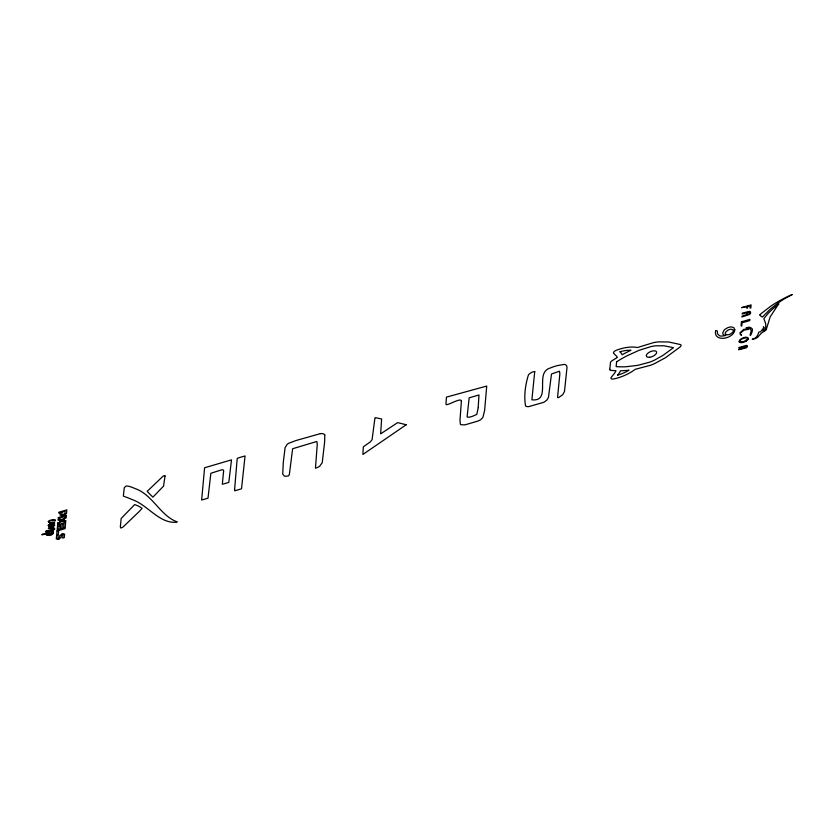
<?xml version="1.0" encoding="UTF-8"?>
<svg xmlns="http://www.w3.org/2000/svg" width="834" height="834" viewBox="0 0 834 834"><rect width="100%" height="100%" fill="white"/><g stroke="black" fill="none" stroke-linecap="round" stroke-linejoin="round"><path stroke-width="1.25" d="M324.634 442.03L324.791 434.91M324.603 442.374L322.226 462.703L319.724 466.164A5.557 2.648 -23.3 0 1 318.14 467.176L315.461 468.27L317.285 443.949L316.784 441.478L292.63 448.744L289.346 474.609L288.46 475.912A12.395 5.911 -23.3 0 1 286.865 476.162L285.416 476.245A5.692 2.711 -23.3 0 1 284.29 476.058L282.705 474.056L283.299 462.349L285.103 447.649L287.094 444.418A6.276 2.992 -23.3 0 1 288.512 443.365L295.945 440.54L320.36 433.638M478.174 407.638L478.997 394.982L469.167 397.818L467.113 416.719A4.577 2.179 -23.3 0 0 467.624 417.25L469.678 417.104A29.461 14.053 -23.3 0 0 472.367 416.343L476.777 414.404L478.132 408.034M609.8 369.358L610.467 362.644A3.367 1.605 -23.3 0 1 611.937 360.83A53.574 25.562 -23.3 0 1 612.865 360.225L617.296 357.505A39.479 18.838 -23.3 0 0 616.691 356.285L613.939 353.616A3.326 1.585 -23.3 0 1 616.243 350.28A27.866 13.292 -23.3 0 1 637.437 347.538L653.658 342.586A34.986 16.69 -23.3 0 1 658.516 341.877L668.639 341.971L680.304 344.525A3.326 1.585 -23.3 0 1 680.054 346.996L665.574 357.661L654.492 363.645A35.685 17.024 -23.3 0 1 650.364 365.302L635.258 369.306A27.814 13.271 -23.3 0 1 613.376 379.011A3.378 1.616 -23.3 0 1 611.614 376.843L614.585 373.194A37.801 18.035 -23.3 0 0 615.972 370.744L610.978 370.4A3.336 1.585 -23.3 0 1 609.779 369.347M747.848 339.011L744.408 341.21A6.818 3.253 -23.3 0 1 742.687 341.711L739.487 341.419M763.433 330.097C761.359 332.683 766.509 329.805 765.622 328.137A67.366 32.14 -23.3 0 0 765.706 327.387A56.702 27.053 -23.3 0 0 765.518 323.196L763.84 318.609L768.364 313.177A82.681 39.448 -23.3 0 1 772.43 309.268L778.873 303.837A13.615 6.495 -23.3 0 1 778.059 304.827L770.136 316.941L766.144 329.93L761.359 333.162A1.376 0.657 -23.3 0 0 761.108 333.412L757.606 337.374A6.057 2.888 -23.3 0 1 755.458 338.479A5.901 2.815 -23.3 0 1 753.936 338.958L752.268 339.282L754.999 338.093A6.297 3.002 -23.3 0 0 756.469 336.936L757.616 335.247A35.341 16.857 -23.3 0 0 758.262 333.663L758.752 332.161L760.754 331.703A7.131 3.399 -23.3 0 1 761.286 330.869L761.359 330.785A7.079 3.378 -23.3 0 0 761.953 329.92L763.642 328.043A15.731 7.506 -23.3 0 0 763.548 327.564L763.35 326.782A5.713 2.731 -23.3 0 1 763.975 327.376L764.027 328.909A8.934 4.264 -23.3 0 1 763.433 330.097M406.221 424.756L362.884 454.447L363.322 446.868L370.411 441.801L372.089 439.643L374.862 418.491L375.091 417.73L376.04 417.824A43.816 20.913 -23.3 0 1 377.041 418.001L381.628 418.991L380.638 433.868L397.63 422.629L406.221 424.735M746.503 340.897L747.931 339.584A4.785 2.283 -23.3 0 0 743.949 337.541A4.785 2.283 -23.3 0 0 739.362 342.055M177.037 521.865L176.766 521.99A13.208 6.297 -23.3 0 1 175.745 522.303C158.606 523.189 147.493 504.633 131.803 499.441A161.223 76.926 -23.3 0 0 127.279 497.564L123.338 496.136L124.287 487.702L125.955 486.149A1.595 0.761 -23.3 0 1 126.612 485.972L129.176 486.368A106.272 50.707 -23.3 0 1 135.035 488.536C152.653 494.604 160.17 515.631 176.975 521.803M42.753 534.208L47.079 532.936A42.169 20.12 -23.3 0 0 49.55 532.165L46.944 532.207A4.034 1.929 -23.3 0 1 46.318 532.186L45.568 531.873L45.88 531.195A1.647 0.782 -23.3 0 1 46.37 530.851L53.324 529.361A3.034 1.449 -23.3 0 0 53.72 529.309L54.273 529.09L53.71 528.881A25.03 11.937 -23.3 0 0 53.074 528.704L51.844 528.506A5.723 2.731 -23.3 0 0 51.239 528.506L48.883 528.506A22.82 10.894 -23.3 0 1 48.362 528.516L48.977 527.953A2.252 1.074 -23.3 0 1 49.446 527.797L53.418 526.911M48.81 534.344L46.245 534.73L47.079 535.303A5.192 2.471 -23.3 0 0 47.788 535.313C49.946 535.626 52.688 535.459 53.199 532.645A4.879 2.325 -23.3 0 0 52.188 532.572L53.564 531.122L52.177 531.383A15.283 7.287 -23.3 0 0 51.666 531.571A2.335 1.115 -23.3 0 1 51.02 531.769L48.581 531.915A11.822 5.64 -23.3 0 0 47.621 531.884L46.808 531.873A7.287 3.482 -23.3 0 1 46.402 531.852L46.829 531.175A3.722 1.783 -23.3 0 1 47.465 530.977L52.751 530.216A2.856 1.366 -23.3 0 0 53.418 530.09L54.825 528.923A6.849 3.273 -23.3 0 0 52.771 528.412L51.76 528.099A5.306 2.533 -23.3 0 0 52.532 527.964L54.158 527.025L52.532 526.848M42.524 534.271L41.7 534.698A2.064 0.98 -23.3 0 0 42.117 534.782L44.546 534.333A20.944 9.987 -23.3 0 1 47.976 533.458L53.261 533.124L51.583 533.677A27.105 12.927 -23.3 0 1 48.81 534.354M52.25 522.365L54.2 522.303A2.022 0.97 -23.3 0 1 54.596 522.522C54.45 524.232 54.2 523.689 54.137 522.72A2.46 1.178 -23.3 0 0 53.501 522.72L50.353 523.7A1.522 0.73 -23.3 0 0 50.634 523.888L53.428 523.835L48.601 525.378L52.177 525.42A3.127 1.491 -23.3 0 0 52.719 525.284C59.11 524.169 48.278 526.838 52.219 526.525M53.491 519.582L54.981 519.655A1.439 0.688 -23.3 0 1 55.159 519.832L55.315 520.406A1.658 0.792 -23.3 0 1 55.023 520.791C57.119 520.833 47.934 519.572 49.133 522.24M53.095 526.577L48.539 526.827L49.039 526.191A1.387 0.657 -23.3 0 1 49.581 525.952L50.426 525.743L48.789 525.701A1.366 0.657 -23.3 0 1 48.268 525.639A1.449 0.688 -23.3 0 1 48.018 525.284L49.321 524.409A12.322 5.88 -23.3 0 0 49.654 524.315L50.04 523.877A1.126 0.542 -23.3 0 1 49.904 523.627L50.196 523.074A3.138 1.501 -23.3 0 1 50.561 522.73L49.081 522.418M739.31 342.076L740.55 342.618A5.244 2.502 -23.3 0 0 746.493 340.897M53.501 519.561A10.081 4.806 -23.3 0 0 50.436 520.249L49.8 520.416A2.314 1.105 -23.3 0 0 49.164 520.708L48.372 521.323A1.147 0.542 -23.3 0 0 48.236 521.688L49.279 522.293A6.14 2.929 -23.3 0 0 49.706 522.397L49.821 522.418A3.753 1.793 -23.3 0 0 52.25 522.355M748.035 338.958A2.763 1.324 -23.3 0 0 746.795 337.937A5.89 2.815 -23.3 0 0 740.999 339.563A2.763 1.314 -23.3 0 0 739.31 341.481M733.347 330.368A5.431 2.596 -23.3 0 1 733.242 331.39A5.223 2.492 -23.3 0 1 732.763 332.203L730.667 333.902A3.93 1.877 -23.3 0 1 727.519 334.82L725.643 334.257A5.213 2.492 -23.3 0 1 725.278 333.444A5.431 2.596 -23.3 0 1 725.413 332.662A5.213 2.492 -23.3 0 1 725.882 331.89L727.988 330.139A3.93 1.877 -23.3 0 1 731.137 329.232L733.003 329.784A5.223 2.492 -23.3 0 1 733.336 330.41M320.371 433.617A7.412 3.534 -23.3 0 1 324.739 434.931M620.006 351.76A22.278 10.633 -23.3 0 1 630.973 350.259A74.643 35.612 -23.3 0 0 622.174 354.752A37.457 17.868 -23.3 0 0 619.985 351.833M534.74 371.516L531.884 399.83C550.013 401.696 537.377 377.938 546.239 370.16A6.599 3.148 -23.3 0 1 548.219 368.774L553.661 366.699A71.641 34.184 -23.3 0 1 557.487 365.573L564.274 364.395A6.265 2.992 -23.3 0 1 565.348 364.635L566.567 365.573L567.016 367.304L564.503 391.407L562.7 394.722L558.884 397.432A1.178 0.563 -23.3 0 1 558.446 397.557L557.56 397.599L559.864 373.684L559.468 371.224L551.503 373.976L548.449 397.474L546.927 400.039L544.487 401.884A6.922 3.305 -23.3 0 1 543.341 402.457L528.6 406.648A7.172 3.419 -23.3 0 1 525.597 405.991C523.731 396.452 525.389 384.297 528.464 374.893A7.235 3.451 -23.3 0 1 529.663 373.705L530.893 372.829A7.475 3.565 -23.3 0 1 532.373 372.037L534.74 371.516M120.377 526.775L120.867 528.078L122.911 527.119L139.132 511.596L142.103 508.354L139.914 506.884A131.011 62.508 -23.3 0 0 137.933 505.852L134.691 504.57L121.159 518.498L120.377 526.775M461.39 401.373L459.972 420.315L460.378 424.204A4.483 2.137 -23.3 0 0 461.212 424.756L464.903 424.871L477.892 421.087L480.645 419.763L482.917 417.365L484.627 410.401L486.733 386.059L446.451 397.13L445.971 404.01C445.314 407.409 461.838 396.306 461.39 401.373M234.615 489.339L234.615 490.757L236.032 490.444A32.933 15.71 -23.3 0 0 238.201 489.819L241.526 488.797L245.05 455.948L241.339 457.011A42.305 20.183 -23.3 0 0 238.628 457.845L237.325 458.335L237.085 459.805L234.615 489.339M751.33 330.754C748.098 340.168 752.56 333.1 752.414 329.493A10.55 5.035 -23.3 0 0 751.434 328.075L749.14 327.137L745.961 328.085L748.796 328.106A7.589 3.617 -23.3 0 1 750.381 328.742L751.33 330.754M223.627 470.918L222.324 484.283L228.797 482.417L231.508 459.857L204.601 467.77L201.64 500.014L208 498.179L210.856 473.274L221.813 469.792L223.116 469.782L223.627 470.918M734.806 329.68C734.274 338.906 713.112 342.951 715.635 330.566L717.313 330.91L717.542 333.871L719.565 335.768A8.559 4.087 -23.3 0 0 721.764 336.092L725.903 335.497L724.089 335.07A8.559 4.087 -23.3 0 1 722.724 332.891L724.444 329.68L727.686 327.699A6.046 2.888 -23.3 0 1 731.491 326.949L733.764 327.616L734.806 329.68M750.037 312.802L750.037 312.886A2.127 1.011 -23.3 0 1 749.537 313.688L742.02 316.128L741.937 316.972L749.578 314.418A4.118 1.96 -23.3 0 0 750.579 313L750.6 312.854A5.723 2.731 -23.3 0 0 749.589 311.301L742.312 313.167L742.229 314.011L746.545 312.76L746.972 313.428L747.056 312.614L749.599 312.135A3.711 1.772 -23.3 0 1 749.985 312.573L750.037 312.802M57.066 530.966L56.722 534.552L58.328 534.083L58.672 530.507L65.073 528.641L65.156 527.755L57.15 530.07L57.066 530.966M57.827 522.949L57.744 523.846L59.339 523.377L59.516 521.594L64.312 520.197L64.145 521.99L65.75 521.521L65.834 520.625L62.633 521.552L62.884 518.873L66.084 517.945L66.167 517.049L64.572 517.507L64.395 519.301L61.205 520.228L59.6 520.697L59.767 518.904L58.171 519.363L58.088 520.26L61.289 519.332L61.028 522.021L57.827 522.949M57.9 538.608L57.817 539.494L59.412 539.035L59.808 535.438L64.614 534.041L64.281 537.617L62.675 538.086L63.092 533.614L61.497 534.073L61.153 537.659L56.305 539.066L56.639 535.48L58.244 535.021L57.9 538.608M59.089 526.087L58.828 528.766L57.233 529.236L57.661 524.753L65.657 522.438L65.229 526.911L63.634 527.38L63.978 523.794L62.373 524.252L62.029 527.839L60.434 528.308L60.778 524.722L59.172 525.191L59.089 526.087M60.361 512.629L60.111 515.318L66.511 513.452L66.856 509.876L58.849 512.201L58.766 513.098L60.361 512.629M61.966 512.159L61.622 515.746L64.823 514.818L65.167 511.232L61.966 512.159M58.338 517.56L58.255 518.456L66.261 516.131L66.345 515.235L58.338 517.56M616.618 361.758L616.138 366.626L619.891 366.824A69.9 33.36 -23.3 0 0 626.167 366.731L637.676 365.365L649.321 362.279A27.814 13.271 -23.3 0 0 654.554 360.121L663.02 355.367L673.528 347.684L663.968 345.797L655.972 345.797A27.751 13.24 -23.3 0 0 650.874 346.621L639.178 350.28L627.272 355.68A70.004 33.402 -23.3 0 0 620.632 359.318L616.618 361.758M738.663 349.644L745.982 347.966A1.553 0.74 -23.3 0 0 746.399 347.726L747.139 346.934A3.399 1.616 -23.3 0 0 747.035 345.641L746.868 345.537A2.189 1.042 -23.3 0 0 746.242 345.412L738.872 347.538L738.809 348.132L746.972 346.225A2.294 1.095 -23.3 0 1 747.003 346.621L738.663 349.644M741.447 321.82L741.051 325.813L741.77 326.084L742.093 322.81L749.797 320.579L749.922 319.37L741.447 321.82M746.91 306.703L746.764 308.132L747.525 308.153L747.702 306.38L750.204 305.661L749.974 307.975L750.819 308.007L751.132 304.89L741.53 307.663L746.91 306.703M165.059 475.891L163.537 486.139L152.883 497.168L147.159 491.382L163.266 475.995A2.815 1.345 -23.3 0 1 164.225 475.891L165.059 475.891M740.227 332.62L740.269 334.465L741.582 335.185L740.707 334.559A5.536 2.648 -23.3 0 1 740.748 332.735L744.064 330.128L748.932 329.263L743.792 329.357L740.227 332.62M759.868 314.95L760.525 315.732A74.08 35.341 -23.3 0 0 761.348 316.482L762.412 317.024A1.241 0.594 -23.3 0 0 762.662 316.774L770.272 309.174L778.195 302.888A53.334 25.447 -23.3 0 1 785.169 298.395L791.643 294.882A10.331 4.931 -23.3 0 0 792.123 294.621L792.29 294.527A3.096 1.48 -23.3 0 0 791.914 294.621L787.046 296.841A88.143 42.054 -23.3 0 0 782.094 299.385L781.281 299.813A67.471 32.192 -23.3 0 0 771.002 306.015L761.369 313.428A21.694 10.352 -23.3 0 0 760.118 314.637L759.889 314.908M617.671 375.133A22.278 10.633 -23.3 0 0 628.982 370.202A73.705 35.174 -23.3 0 1 620.569 370.755A36.571 17.451 -23.3 0 1 617.671 375.133M649.676 357.275A5.546 2.648 -23.3 0 0 656.608 351.948A5.546 2.648 -23.3 0 0 648.164 352.938A5.546 2.648 -23.3 0 0 649.676 357.275"/></g></svg>
